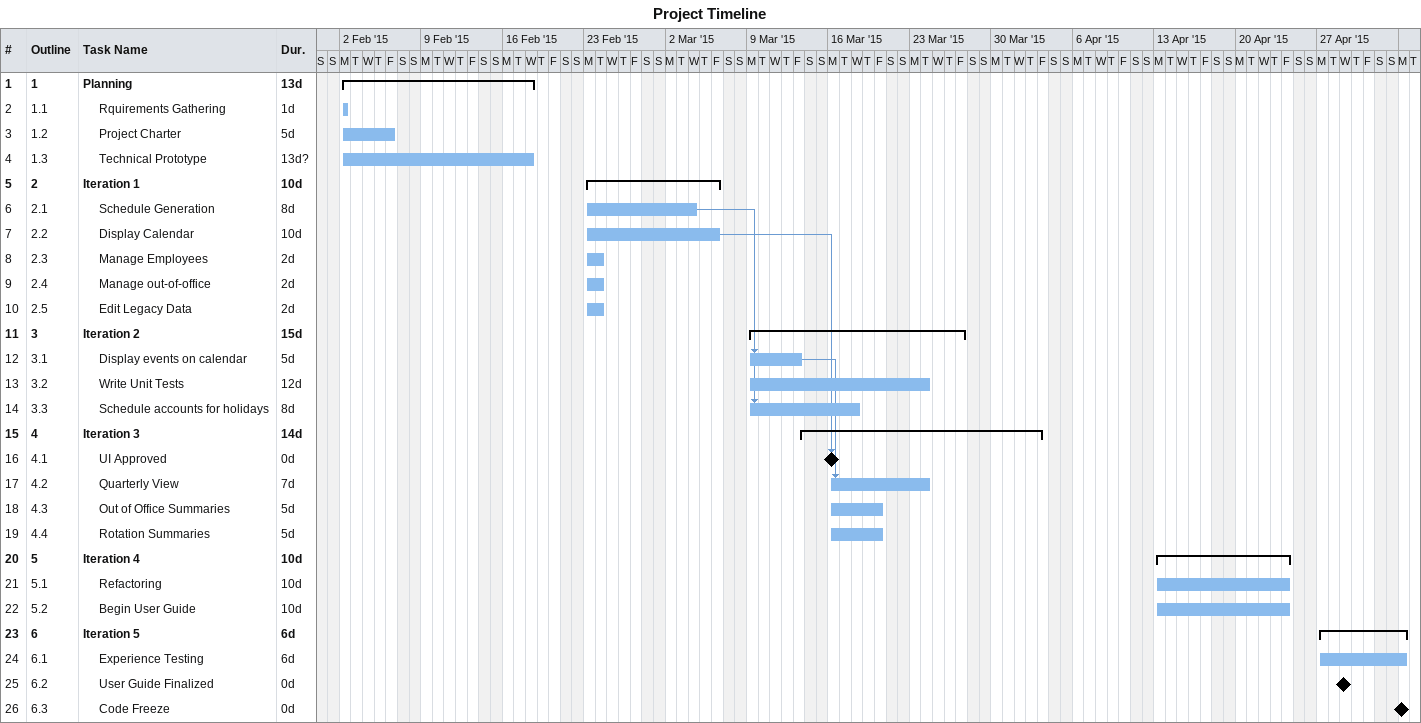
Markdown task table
Project Timeline

| ID | WBS | Task | Duration | Start | Finish | Predecessors |
|---|---|---|---|---|---|---|
| 1 | 1 | **Planning** | 13d | 2015-02-02 | 2015-02-18 |  |
| 2 | 1.1 | Rquirements Gathering | 1d | 2015-02-02 | 2015-02-02 |  |
| 3 | 1.2 | Project Charter | 5d | 2015-02-02 | 2015-02-06 |  |
| 4 | 1.3 | Technical Prototype | 13d? | 2015-02-02 | 2015-02-18 |  |
| 5 | 2 | **Iteration 1** | 10d | 2015-02-23 | 2015-03-06 |  |
| 6 | 2.1 | Schedule Generation | 8d | 2015-02-23 | 2015-03-04 |  |
| 7 | 2.2 | Display Calendar | 10d | 2015-02-23 | 2015-03-06 |  |
| 8 | 2.3 | Manage Employees | 2d | 2015-02-23 | 2015-02-24 |  |
| 9 | 2.4 | Manage out-of-office | 2d | 2015-02-23 | 2015-02-24 |  |
| 10 | 2.5 | Edit Legacy Data | 2d | 2015-02-23 | 2015-02-24 |  |
| 11 | 3 | **Iteration 2** | 15d | 2015-03-09 | 2015-03-27 |  |
| 12 | 3.1 | Display events on calendar | 5d | 2015-03-09 | 2015-03-13 | 6 |
| 13 | 3.2 | Write Unit Tests | 12d | 2015-03-09 | 2015-03-24 |  |
| 14 | 3.3 | Schedule accounts for holidays | 8d | 2015-03-09 | 2015-03-18 | 6 |
| 15 | 4 | **Iteration 3** | 14d | 2015-03-13 | 2015-04-03 |  |
| 16 | 4.1 | UI Approved | 0d | 2015-03-16 | 2015-03-16 | 7, 12 |
| 17 | 4.2 | Quarterly View | 7d | 2015-03-16 | 2015-03-24 | 12 |
| 18 | 4.3 | Out of Office Summaries | 5d | 2015-03-16 | 2015-03-20 |  |
| 19 | 4.4 | Rotation Summaries | 5d | 2015-03-16 | 2015-03-20 |  |
| 20 | 5 | **Iteration 4** | 10d | 2015-04-13 | 2015-04-24 |  |
| 21 | 5.1 | Refactoring | 10d | 2015-04-13 | 2015-04-24 |  |
| 22 | 5.2 | Begin User Guide | 10d | 2015-04-13 | 2015-04-24 |  |
| 23 | 6 | **Iteration 5** | 6d | 2015-04-27 | 2015-05-04 |  |
| 24 | 6.1 | Experience Testing | 6d | 2015-04-27 | 2015-05-04 |  |
| 25 | 6.2 | User Guide Finalized | 0d | 2015-04-29 | 2015-04-29 |  |
| 26 | 6.3 | Code Freeze | 0d | 2015-05-04 | 2015-05-04 |  |
